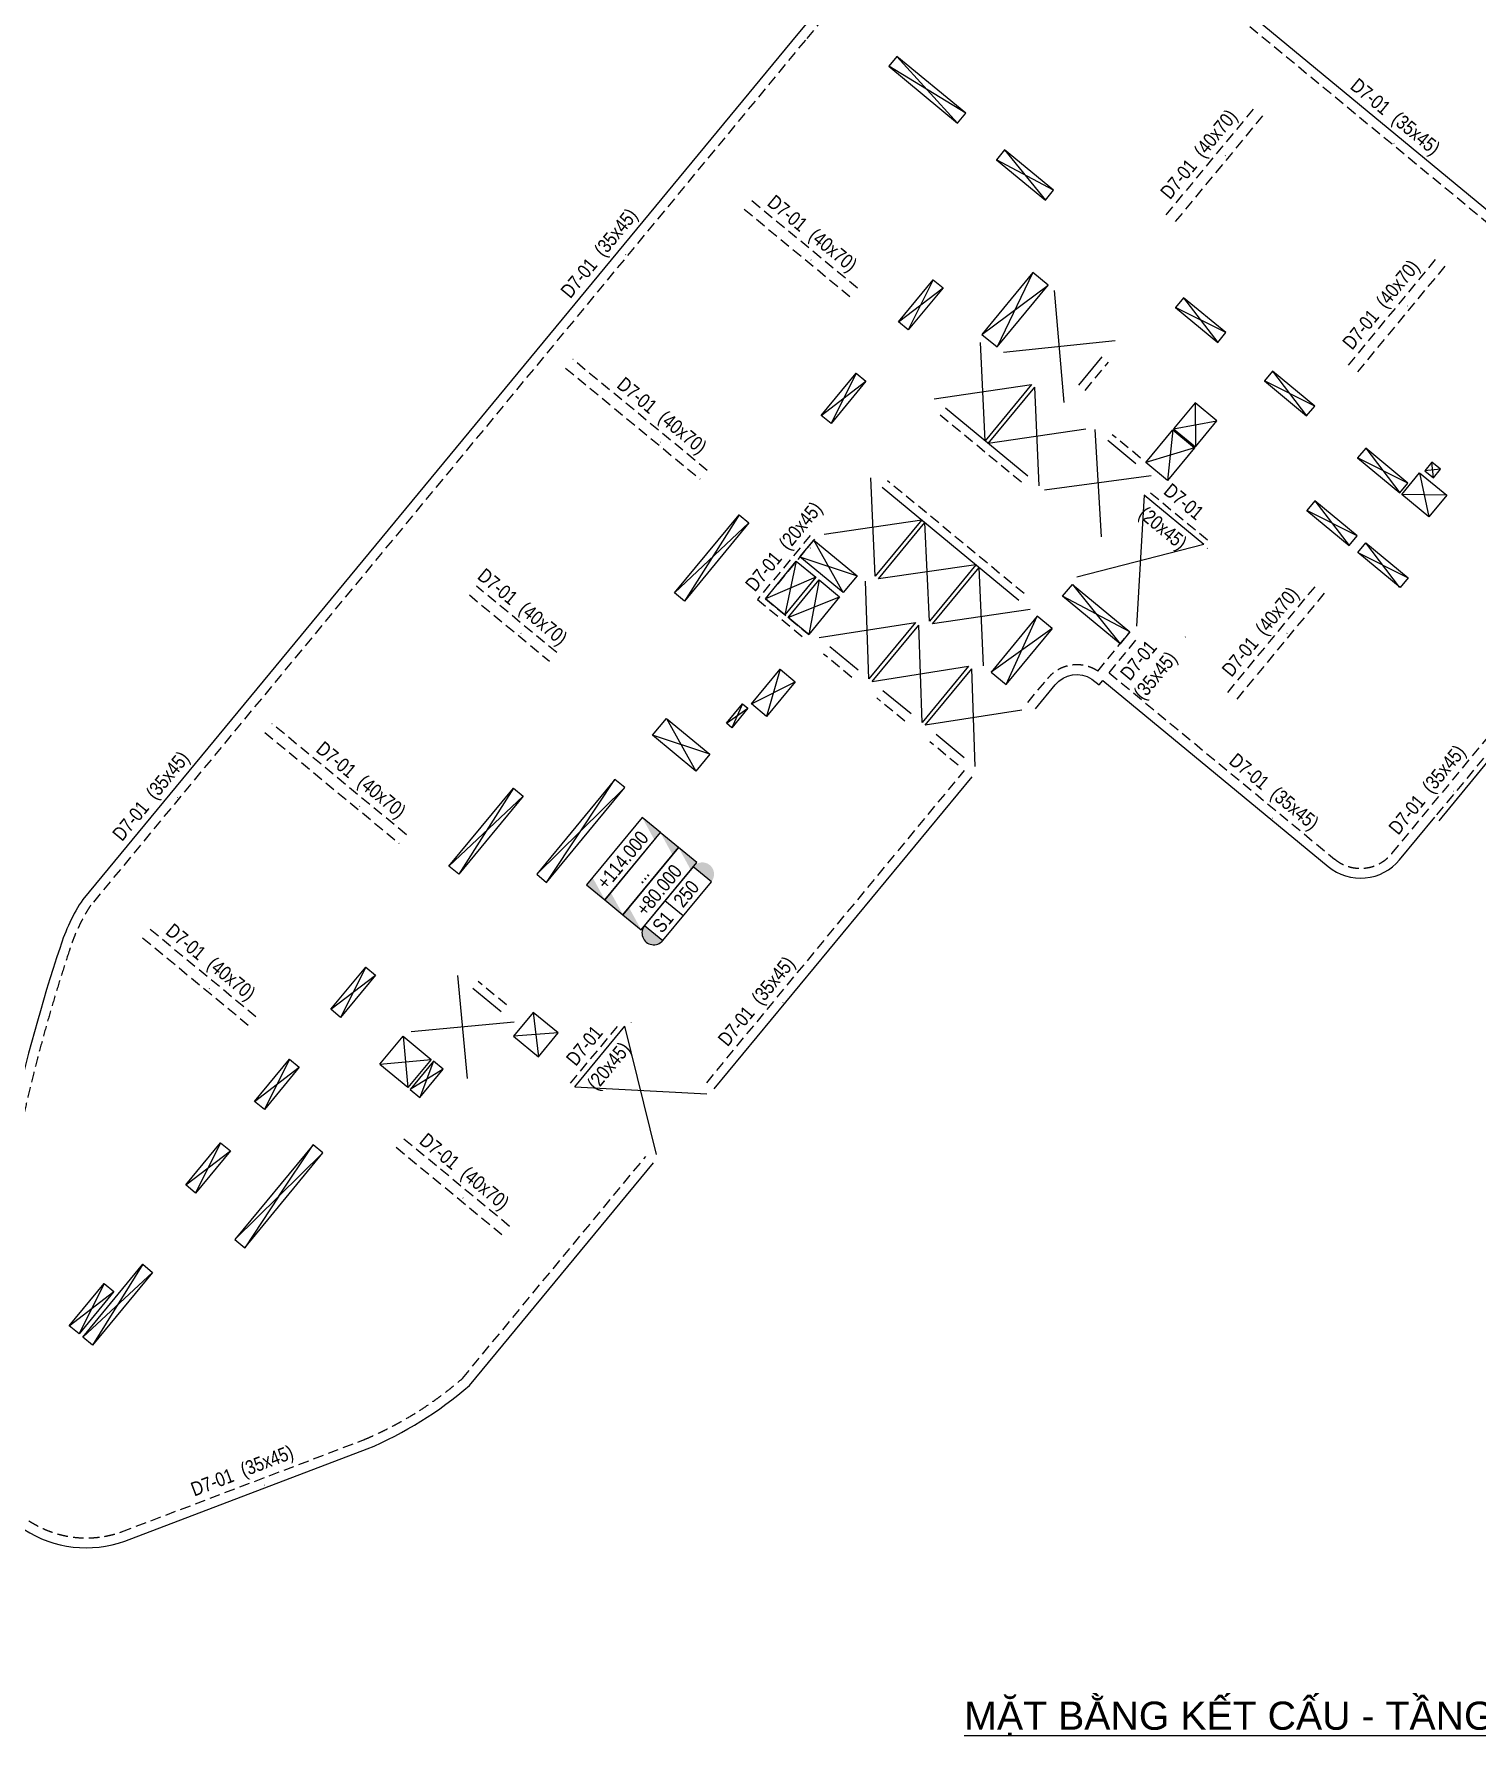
# Model space of a CAD drawing. Header units: millimetres. Extents: x 5400 to 3023951, y -127214 to 225084.
# Drawn here: x 2215315 to 2266627, y 8033 to 68551 of the extents above; entities that cross this region are included whole.
import ezdxf
from ezdxf.enums import TextEntityAlignment as Align

# ---------------------------------------------------------------- set-up
doc = ezdxf.new("R2010")
doc.units = ezdxf.units.MM
doc.header["$LTSCALE"] = 100
doc.linetypes.add('HIDDEN', pattern=[0.375, 0.25, -0.125])
for name, color, linetype in [('ccu11-Manh', 8, 'Continuous'), ('ccu11-Thay', 7, 'Continuous'), ('ccu12-Chidan', 9, 'Continuous'), ('ccu12-Khuat', 9, 'HIDDEN'), ('ccu12-Lomo', 2, 'Continuous'), ('ccu12-Text', 31, 'Continuous'), ('ccu12-Thay', 7, 'Continuous')]:
    doc.layers.add(name, color=color, linetype=linetype)
doc.layers.add('ccu12-Tencaukien', color=9, linetype='Continuous', lineweight=15)
doc.layers.add('KC-Tencaukien', color=9, linetype='Continuous', lineweight=15)
doc.styles.add('Arial', font='arial.ttf', dxfattribs={"width": 0.7})
doc.styles.add('Arial Narrow', font='ARIALN.TTF')

# ---------------------------------------------------------------- blocks, each defined once
blk = doc.blocks.new('*U4')
at = {"layer": 'ccu12-Tencaukien', "color": 8, "ltscale": 10000}
blk.add_line((361, -155), (354, -155), dxfattribs=at)
at = {"layer": 'ccu12-Text', "color": 2, "style": 'Arial Narrow', "width": 0.8}
blk.add_attdef('SH', text='', height=300, dxfattribs=at).set_placement((276, 6), align=Align.BOTTOM_RIGHT)
at = {"layer": 'ccu12-Text', "color": 31, "style": 'Arial Narrow', "width": 0.8}
for tag, p in [('(', (508, -75)), ('KT', (633, -75)), (')', (963, -75))]:
    blk.add_attdef(tag, text='', height=250, dxfattribs=at).set_placement(p, align=Align.BOTTOM_LEFT)
blk = doc.blocks.new('ccu11-cmb-flat-8')
at = {"layer": 'ccu12-Chidan', "color": 7}
blk.add_lwpolyline([(0, 0), (1550, 0), (1550, 419), (0, 419)], close=True, dxfattribs=at)
at = {"layer": 'ccu12-Chidan'}
for points in [[(0, 0), (166, 419), (0, 419)], [(1550, 419), (1383, 0), (1550, 0)]]:
    blk.add_solid(points, dxfattribs=at)
at = {"layer": 'ccu12-Chidan', "color": 31, "style": 'Arial Narrow', "width": 0.8}
blk.add_attdef('+100.00', text='', height=250, dxfattribs=at).set_placement((745, 206), align=Align.MIDDLE_CENTER)
blk = doc.blocks.new('ccu11-chieudaysan-flat-2')
at = {"layer": 'ccu12-Chidan'}
for points in [[(-569, 0), (-569, 419, 1)], [(788, 419), (788, 0, 1)]]:
    blk.add_hatch(color=8, dxfattribs=at).paths.add_polyline_path(points)
at = {"layer": 'ccu12-Chidan', "color": 7}
blk.add_line((0, 0), (0, 419), dxfattribs=at)
blk.add_lwpolyline([(-569, 0), (788, 0), (788, 419), (-569, 419)], close=True, dxfattribs=at)
blk.add_arc((-569, 209), 209, 90, 270.0001, dxfattribs=at)
at = {"layer": 'ccu12-Chidan', "color": 31, "style": 'Arial Narrow', "width": 0.7}
for tag, p in [('S00', (-488, 209)), ('200', (100, 209))]:
    blk.add_attdef(tag, text='', height=250, dxfattribs=at).set_placement(p, align=Align.MIDDLE_LEFT)
blk = doc.blocks.new('*U15')
at = {"layer": 'ccu12-Tencaukien', "color": 8, "ltscale": 10000}
blk.add_line((361, -155), (354, -155), dxfattribs=at)
at = {"layer": 'ccu12-Text', "color": 2, "style": 'Arial Narrow', "width": 0.8}
blk.add_attdef('SH', text='', height=300, dxfattribs=at).set_placement((276, 6), align=Align.BOTTOM_RIGHT)
at = {"layer": 'ccu12-Text', "color": 31, "style": 'Arial Narrow', "width": 0.8}
for tag, p in [('(', (508, -75)), ('KT', (633, -75)), (')', (963, -75))]:
    blk.add_attdef(tag, text='', height=250, dxfattribs=at).set_placement(p, align=Align.BOTTOM_LEFT)
blk = doc.blocks.new('Lomo T21')
at = {"layer": 'ccu11-Manh', "ltscale": 5}
for p, q in [((22512, 56429, 0), (24675, 54060, 0)), ((24961, 54407, 0), (22225, 56082, 0)), ((28081, 51669, 0), (26058, 52755)), ((26345, 53102), (27794, 51322)), ((23809, 48490, 0), (22914, 46701, 0)), ((27350, 48744), (26075, 46101)), ((22567, 46987, 0), (24156, 48204, 0)), ((25535, 46546), (27890, 48298)), ((32706, 47848, 0), (33923, 46259, 0)), ((34210, 46606, 0), (32419, 47501, 0)), ((19825, 43664), (21413, 44881)), ((21066, 45168), (20172, 43378)), ((37371, 43996, 0), (35581, 44890, 0)), ((35867, 45237, 0), (37084, 43649, 0)), ((33120, 44109), (33127, 42547)), ((32324, 43145), (32140, 41352)), ((32356, 43183), (33891, 43472)), ((33095, 42508), (31369, 41988)), ((39185, 42500, 0), (40402, 40911, 0)), ((40689, 41258, 0), (38898, 42153, 0)), ((41102, 41627, 0), (41429, 40060)), ((42066, 40831, 0), (40466, 40856, 0)), ((16902, 40126, 0), (14957, 37064, 0)), ((14610, 37350, 0), (17249, 39840, 0)), ((20606, 37361), (19556, 39227)), ((38909, 38783, 0), (40696, 37891, 0)), ((40391, 37559, 0), (39195, 39130, 0)), ((18938, 38479), (18531, 36573)), ((19065, 38633), (21096, 37955)), ((19632, 37906), (17837, 37146)), ((19748, 37811), (19378, 35874)), ((18647, 36478), (20479, 37207)), ((14319, 32887), (15366, 31017)), ((15860, 31614, 0), (13826, 32289)), ((8878, 30409, 0), (6932, 27347, 0)), ((6585, 27633, 0), (9225, 30123, 0)), ((2382, 22546, 0), (3970, 23762, 0)), ((3623, 24049, 0), (2729, 22259, 0)), ((9580, 22436), (9767, 20855)), ((4951, 21590), (5127, 19761)), ((10467, 21704), (8880, 21588)), ((917, 20772), (22, 18982)), ((4125, 20589), (5954, 20762)), ((6031, 20698), (5550, 19410)), ((-325, 19269), (1264, 20485)), ((6378, 20412), (5204, 19697)), ((-1535, 17803, 0), (-2429, 16013, 0)), ((540, 15895), (1758, 17723)), ((-2776, 16300, 0), (-1188, 17517, 0)), ((2105, 17436), (540, 15895)), ((-4304, 13477, 0), (-6091, 10606, 0)), ((-5676, 12792, 0), (-6570, 11002, 0)), ((-6438, 10892, 0), (-3957, 13191, 0)), ((-6917, 11289, 0), (-5329, 12505, 0))]:
    blk.add_line(p, q, dxfattribs=at)
at = {"layer": 'ccu11-Manh'}
for p, q in [((41596, 41440, 0), (41542, 42003, 0)), ((41850, 41749, 0), (41287, 41695, 0)), ((37380, 40630, 0), (38600, 39038, 0)), ((38887, 39385, 0), (37093, 40283, 0))]:
    blk.add_line(p, q, dxfattribs=at)
at = {"layer": 'ccu11-Manh', "ltscale": 0.5}
for p, q in [((28756, 37655, 0), (30458, 35546, 0)), ((30803, 35965, 0), (28409, 37235, 0)), ((26399, 34097, 0), (27506, 36527, 0)), ((28040, 36087, 0), (25864, 34538, 0)), ((17023, 33409, 0), (16640, 32558, 0)), ((16450, 32716, 0), (17213, 33253, 0))]:
    blk.add_line(p, q, dxfattribs=at)
at = {"layer": 'ccu11-Manh'}
for points in [[(18361, 34639), (17882, 32960)], [(17345, 33404), (18900, 34193)]]:
    blk.add_lwpolyline(points, dxfattribs=at)
at = {"layer": 'ccu11-Manh', "ltscale": 5, "elevation": 0}
for points in [[(12835, 30429), (11270, 28888), (12488, 30715)], [(10052, 27060), (11270, 28887), (9705, 27346)], [(-1024, 14354), (540, 15895), (-677, 14068)]]:
    blk.add_lwpolyline(points, dxfattribs=at)
at = {"layer": 'ccu12-Lomo', "ltscale": 0.5, "elevation": 0}
for points in [[(22512, 56429), (22225, 56082), (24675, 54060), (24961, 54407), (22512, 56429)], [(26345, 53102), (26058, 52755), (27794, 51322), (28080, 51669), (26345, 53102)], [(22914, 46701), (22567, 46987), (23809, 48490), (24156, 48204), (22914, 46701)], [(27350, 48744), (25535, 46546), (26075, 46101), (27890, 48298), (27350, 48744)], [(32706, 47848), (32419, 47501), (33923, 46259), (34210, 46606), (32706, 47848)], [(20172, 43378), (19825, 43664), (21066, 45168), (21413, 44881), (20172, 43378)], [(35867, 45237), (35581, 44890), (37084, 43649), (37371, 43996), (35867, 45237)], [(39185, 42500), (38898, 42153), (40402, 40911), (40689, 41258), (39185, 42500)], [(37093, 40283), (38600, 39038), (38887, 39385), (37380, 40630), (37093, 40283)], [(14957, 37064), (14610, 37350), (16902, 40126), (17249, 39840), (14957, 37064)], [(40696, 37891), (40409, 37544), (38909, 38783), (39195, 39130), (40696, 37891)], [(6932, 27347), (6585, 27633), (8878, 30409), (9225, 30123), (6932, 27347)], [(12835, 30429), (12488, 30716), (9705, 27347), (10052, 27060), (12835, 30429)], [(2729, 22259), (2382, 22546), (3623, 24049), (3970, 23762), (2729, 22259)], [(4125, 20589), (4951, 21590), (5954, 20762), (5127, 19761), (4124, 20588)], [(22, 18982), (-325, 19269), (917, 20772), (1264, 20485), (22, 18982)], [(5204, 19697), (5550, 19410), (6378, 20411), (6031, 20699), (5203, 19698)], [(-2429, 16013), (-2776, 16300), (-1535, 17803), (-1188, 17517), (-2429, 16013)], [(-677, 14068), (2105, 17436), (1758, 17723), (-1024, 14354), (-677, 14068)], [(-6091, 10606), (-6438, 10892), (-4304, 13477), (-3957, 13191), (-6091, 10606)], [(-6570, 11002), (-6917, 11289), (-5676, 12792), (-5329, 12505), (-6570, 11002)]]:
    blk.add_lwpolyline(points, dxfattribs=at)
for points in [[(32356, 43183), (33127, 42547), (33891, 43472), (33120, 44109)], [(32324, 43145), (33095, 42508), (32140, 41352), (31369, 41988)], [(41102, 41627), (42066, 40831), (41429, 40060), (40465, 40856)], [(19556, 39227), (21096, 37955), (20606, 37361), (19065, 38633)], [(18938, 38479), (19632, 37906), (18531, 36573), (17837, 37146)], [(19748, 37811), (20479, 37207), (19378, 35874), (18647, 36478)], [(14319, 32887), (15860, 31614), (15366, 31017), (13826, 32289)], [(8880, 21588), (9767, 20855), (10467, 21704), (9580, 22436)]]:
    blk.add_lwpolyline(points, close=True, dxfattribs=at)
at = {"layer": 'ccu12-Lomo', "elevation": 0}
for points in [[(41596, 41440), (41850, 41749), (41542, 42003), (41287, 41695), (41596, 41440)], [(28409, 37235), (28756, 37655), (30803, 35965), (30458, 35546), (28409, 37235)], [(28040, 36087), (27506, 36527), (25864, 34538), (26399, 34097), (28042, 36085)], [(17023, 33409), (17213, 33253), (16640, 32558), (16450, 32716), (17023, 33409)]]:
    blk.add_lwpolyline(points, dxfattribs=at)
at = {"layer": 'ccu12-Lomo'}
blk.add_lwpolyline([(18361, 34639), (18900, 34193), (17882, 32960), (17342, 33406), (18361, 34639)], dxfattribs=at)
blk = doc.blocks.new('*U54')
at = {"layer": 'ccu12-Tencaukien', "color": 8, "ltscale": 10000}
blk.add_line((361, -155), (354, -155), dxfattribs=at)
at = {"layer": 'ccu12-Text', "color": 2, "style": 'Arial Narrow', "width": 0.8}
blk.add_attdef('SH', text='', height=300, dxfattribs=at).set_placement((276, 6), align=Align.BOTTOM_RIGHT)
at = {"layer": 'ccu12-Text', "color": 31, "style": 'Arial Narrow', "width": 0.8}
for tag, p in [('(', (508, -75)), ('KT', (633, -75)), (')', (963, -75))]:
    blk.add_attdef(tag, text='', height=250, dxfattribs=at).set_placement(p, align=Align.BOTTOM_LEFT)
blk = doc.blocks.new('*U189')
at = {"layer": 'ccu12-Tencaukien', "color": 8, "ltscale": 10000}
blk.add_line((361, -155), (354, -155), dxfattribs=at)
at = {"layer": 'ccu12-Text', "color": 2, "style": 'Arial Narrow', "width": 0.8}
blk.add_attdef('SH', text='', height=300, dxfattribs=at).set_placement((276, 6), align=Align.BOTTOM_RIGHT)
at = {"layer": 'ccu12-Text', "color": 31, "style": 'Arial Narrow', "width": 0.8}
for tag, p in [('(', (508, -75)), ('KT', (633, -75)), (')', (963, -75))]:
    blk.add_attdef(tag, text='', height=250, dxfattribs=at).set_placement(p, align=Align.BOTTOM_LEFT)
blk = doc.blocks.new('*U190')
at = {"layer": 'ccu12-Tencaukien', "color": 8, "ltscale": 10000}
blk.add_line((361, -155), (354, -155), dxfattribs=at)
at = {"layer": 'ccu12-Text', "color": 2, "style": 'Arial Narrow', "width": 0.8}
blk.add_attdef('SH', text='', height=300, dxfattribs=at).set_placement((276, 6), align=Align.BOTTOM_RIGHT)
at = {"layer": 'ccu12-Text', "color": 31, "style": 'Arial Narrow', "width": 0.8}
for tag, p in [('(', (508, -75)), ('KT', (633, -75)), (')', (963, -75))]:
    blk.add_attdef(tag, text='', height=250, dxfattribs=at).set_placement(p, align=Align.BOTTOM_LEFT)
blk = doc.blocks.new('*U191')
at = {"layer": 'ccu12-Tencaukien', "color": 8, "ltscale": 10000}
blk.add_line((361, -155), (354, -155), dxfattribs=at)
at = {"layer": 'ccu12-Text', "color": 2, "style": 'Arial Narrow', "width": 0.8}
blk.add_attdef('SH', text='', height=300, dxfattribs=at).set_placement((276, 6), align=Align.BOTTOM_RIGHT)
at = {"layer": 'ccu12-Text', "color": 31, "style": 'Arial Narrow', "width": 0.8}
for tag, p in [('(', (508, -75)), ('KT', (633, -75)), (')', (963, -75))]:
    blk.add_attdef(tag, text='', height=250, dxfattribs=at).set_placement(p, align=Align.BOTTOM_LEFT)
blk = doc.blocks.new('*U192')
at = {"layer": 'ccu12-Tencaukien', "color": 8, "ltscale": 10000}
blk.add_line((361, -155), (354, -155), dxfattribs=at)
at = {"layer": 'ccu12-Text', "color": 2, "style": 'Arial Narrow', "width": 0.8}
blk.add_attdef('SH', text='', height=300, dxfattribs=at).set_placement((276, 6), align=Align.BOTTOM_RIGHT)
at = {"layer": 'ccu12-Text', "color": 31, "style": 'Arial Narrow', "width": 0.8}
for tag, p in [('(', (508, -75)), ('KT', (633, -75)), (')', (963, -75))]:
    blk.add_attdef(tag, text='', height=250, dxfattribs=at).set_placement(p, align=Align.BOTTOM_LEFT)
blk = doc.blocks.new('*U181')
at = {"layer": 'ccu12-Tencaukien', "color": 8, "ltscale": 10000}
blk.add_line((361, -155), (354, -155), dxfattribs=at)
at = {"layer": 'ccu12-Text', "color": 2, "style": 'Arial Narrow', "width": 0.8}
blk.add_attdef('SH', text='', height=300, dxfattribs=at).set_placement((276, 6), align=Align.BOTTOM_RIGHT)
at = {"layer": 'ccu12-Text', "color": 31, "style": 'Arial Narrow', "width": 0.8}
for tag, p in [('(', (508, -75)), ('KT', (633, -75)), (')', (963, -75))]:
    blk.add_attdef(tag, text='', height=250, dxfattribs=at).set_placement(p, align=Align.BOTTOM_LEFT)
blk = doc.blocks.new('*U182')
at = {"layer": 'ccu12-Tencaukien', "color": 8, "ltscale": 10000}
blk.add_line((361, -155), (354, -155), dxfattribs=at)
at = {"layer": 'ccu12-Text', "color": 2, "style": 'Arial Narrow', "width": 0.8}
blk.add_attdef('SH', text='', height=300, dxfattribs=at).set_placement((276, 6), align=Align.BOTTOM_RIGHT)
at = {"layer": 'ccu12-Text', "color": 31, "style": 'Arial Narrow', "width": 0.8}
for tag, p in [('(', (508, -75)), ('KT', (633, -75)), (')', (963, -75))]:
    blk.add_attdef(tag, text='', height=250, dxfattribs=at).set_placement(p, align=Align.BOTTOM_LEFT)
blk = doc.blocks.new('*U183')
at = {"layer": 'ccu12-Tencaukien', "color": 8, "ltscale": 10000}
blk.add_line((361, -155), (354, -155), dxfattribs=at)
at = {"layer": 'ccu12-Text', "color": 2, "style": 'Arial Narrow', "width": 0.8}
blk.add_attdef('SH', text='', height=300, dxfattribs=at).set_placement((276, 6), align=Align.BOTTOM_RIGHT)
at = {"layer": 'ccu12-Text', "color": 31, "style": 'Arial Narrow', "width": 0.8}
for tag, p in [('(', (508, -75)), ('KT', (633, -75)), (')', (963, -75))]:
    blk.add_attdef(tag, text='', height=250, dxfattribs=at).set_placement(p, align=Align.BOTTOM_LEFT)
blk = doc.blocks.new('*U184')
at = {"layer": 'ccu12-Tencaukien', "color": 8, "ltscale": 10000}
blk.add_line((361, -155), (354, -155), dxfattribs=at)
at = {"layer": 'ccu12-Text', "color": 2, "style": 'Arial Narrow', "width": 0.8}
blk.add_attdef('SH', text='', height=300, dxfattribs=at).set_placement((276, 6), align=Align.BOTTOM_RIGHT)
at = {"layer": 'ccu12-Text', "color": 31, "style": 'Arial Narrow', "width": 0.8}
for tag, p in [('(', (508, -75)), ('KT', (633, -75)), (')', (963, -75))]:
    blk.add_attdef(tag, text='', height=250, dxfattribs=at).set_placement(p, align=Align.BOTTOM_LEFT)
blk = doc.blocks.new('*U185')
at = {"layer": 'ccu12-Tencaukien', "color": 8, "ltscale": 10000}
blk.add_line((361, -155), (354, -155), dxfattribs=at)
at = {"layer": 'ccu12-Text', "color": 2, "style": 'Arial Narrow', "width": 0.8}
blk.add_attdef('SH', text='', height=300, dxfattribs=at).set_placement((276, 6), align=Align.BOTTOM_RIGHT)
at = {"layer": 'ccu12-Text', "color": 31, "style": 'Arial Narrow', "width": 0.8}
for tag, p in [('(', (508, -75)), ('KT', (633, -75)), (')', (963, -75))]:
    blk.add_attdef(tag, text='', height=250, dxfattribs=at).set_placement(p, align=Align.BOTTOM_LEFT)

msp = doc.modelspace()

# ---------------------------------------------------------------- linework, layer by layer
at = {"layer": 'ccu11-Manh', "ltscale": 0.5}
for p, q in [((2251950.5, 55453, 0), (2251606.3, 59433.4, 0)), ((2249134.9, 54081.9, 0), (2248977, 57584.4, 0)), ((2249791.6, 57235.9, 0), (2253765.3, 57650.5, 0)), ((2247321.4, 55579.6, 0), (2250790.5, 56086.7, 0)), ((2251061, 52491.3, 0), (2250906.2, 55991.2, 0)), ((2252716.6, 54496.1, 0), (2249250.6, 53986.4, 0)), ((2253036.7, 54491.1, 0), (2253258.5, 50676.5, 0)), ((2245225.5, 49269.5, 0), (2245067.6, 52772)), ((2255041.4, 52835.5, 0), (2251253.8, 52332.1, 0)), ((2254798.1, 52148.3, 0), (2254517.8, 47490.1, 0)), ((2243412, 50767.3), (2246881.1, 51274.3)), ((2247153.2, 47677.6, 0), (2246996.8, 51178.8)), ((2256918.5, 50397.2, 0), (2252397.4, 49241.2, 0)), ((2248808.8, 49682.4), (2245341.2, 49174)), ((2245003.3, 45627.2), (2244885.4, 49096.5)), ((2249079.2, 46087), (2248924.4, 49586.8)), ((2250734.8, 48091.8), (2247268.8, 47582.1)), ((2243229.8, 47091.7), (2246658.8, 47631.9, 0)), ((2246892.3, 44067.1), (2246774.5, 47536.4, 0)), ((2245118.9, 45531.7, 0), (2248547.9, 46071.9, 0)), ((2248781.4, 42507), (2248663.6, 45976.3, 0)), ((2250437, 44511.8), (2247008, 43971.6, 0)), ((2230732.5, 31409.2), (2230383.4, 35069.5)), ((2232388.1, 33414), (2228727.8, 33064.8)), ((2237453.7, 28711.8), (2236329.8, 33271.4)), ((2234546.8, 31112.4), (2239236.6, 30870.8))]:
    msp.add_line(p, q, dxfattribs=at)
at = {"layer": 'ccu11-Thay', "ltscale": 0.5}
for p, q in [((2253287.7, 57072.2, 0), (2252459.9, 56069.8, 0)), ((2253499.3, 54109, 0), (2254501.7, 53281.2, 0)), ((2243615.4, 46773.4), (2244617.7, 45945.6, 0)), ((2252936.4, 45615.6), (2253192.2, 45413.9, 0)), ((2253192.2, 45413.9, 0), (2253319.6, 45568.1, 0)), ((2245504.4, 45213.3, 0), (2246506.8, 44385.5)), ((2247393.5, 43653.2, 0), (2248395.9, 42825.4)), ((2230923.1, 34623.8), (2231925.5, 33796))]:
    msp.add_line(p, q, dxfattribs=at)
at = {"layer": 'ccu11-Thay'}
for p, q in [((2250790.5, 56086.7, 0), (2249134.9, 54081.9, 0)), ((2249250.6, 53986.4, 0), (2250906.2, 55991.2, 0)), ((2246881.1, 51274.3), (2245225.5, 49269.5, 0)), ((2245341.2, 49174), (2246996.8, 51178.8)), ((2248808.8, 49682.4), (2247153.2, 47677.6, 0)), ((2247268.8, 47582.1), (2248924.4, 49586.8)), ((2246658.8, 47631.9, 0), (2245003.3, 45627.2)), ((2245118.9, 45531.7, 0), (2246774.5, 47536.4, 0)), ((2248547.9, 46071.9, 0), (2246892.3, 44067.1)), ((2247008, 43971.6, 0), (2248663.6, 45976.3, 0))]:
    msp.add_line(p, q, dxfattribs=at)
at = {"layer": 'ccu11-Thay', "ltscale": 0.5, "extrusion": (-9.92109e-09, 8.1449e-09, 1)}
msp.add_line((2256918.4, 50397, 0), (2254798, 52148.1, 0), dxfattribs=at)
at = {"layer": 'ccu12-Khuat', "ltscale": 15}
for p, q in [((2255576.4, 62120.6), (2258696.6, 65898.8)), ((2259005, 65644.1), (2255884.8, 61865.9)), ((2244602.3, 59511.1, 0), (2240824.1, 62631.3, 0)), ((2240569.4, 62322.9, 0), (2244347.6, 59202.7, 0)), ((2262053.3, 56771.8), (2265173.4, 60550)), ((2265481.8, 60295.3), (2262361.7, 56517.1)), ((2239253.5, 53034.3, 0), (2234472.9, 56982.2, 0)), ((2234218.2, 56673.8, 0), (2238998.8, 52725.8, 0)), ((2252691.2, 55878.8, 0), (2253519, 56881.1, 0)), ((2247535.1, 55014, 0), (2250465.1, 52594.3, 0)), ((2254660.9, 53474, 0), (2253658.5, 54301.8, 0)), ((2250521, 48657.4), (2245663.4, 52669)), ((2230797, 48605, 0), (2233649.9, 46249, 0)), ((2233904.6, 46557.4, 0), (2231051.7, 48913.4, 0)), ((2257764.4, 45139.7), (2260884.6, 48917.9)), ((2261193, 48663.2), (2258072.8, 44885)), ((2253140.2, 45900.5, 0), (2254288.2, 47290.7, 0)), ((2253542.5, 45838, 0), (2254558.1, 47067.8, 0)), ((2244394.9, 45675.7, 0), (2243392.5, 46503.5)), ((2246283.9, 44115.6), (2245281.6, 44943.4, 0)), ((2223520.5, 43720.1, 0), (2228301.1, 39772.1, 0)), ((2228555.8, 40080.5, 0), (2223775.2, 44028.5, 0)), ((2248173, 42555.5), (2247170.7, 43383.3, 0)), ((2219174, 36415.4, 0), (2222952.2, 33295.2, 0)), ((2223206.9, 33603.7, 0), (2219428.8, 36723.8, 0)), ((2232116.5, 34027.3), (2231114.1, 34855.1)), ((2234392.6, 31239.8), (2236175.5, 33398.8)), ((2232228.3, 26153.5), (2228450.1, 29273.6, 0)), ((2228195.4, 28965.2, 0), (2231973.6, 25845.1, 0))]:
    msp.add_line(p, q, dxfattribs=at)
at = {"layer": 'ccu12-Khuat', "ltscale": 15, "extrusion": (-9.92109e-09, 8.1449e-09, 1)}
msp.add_line((2257045.8, 50551.2, 0), (2254925.4, 52302.3, 0), dxfattribs=at)
at = {"layer": 'ccu12-Khuat', "ltscale": 15, "elevation": 0}
for points in [[(2269368.4, 54864.5, 0.3333055), (2267943.9, 61051.2), (2253648.2, 72857.1, 0.2787148), (2248997.4, 73898.7, 0.0632946), (2246855.8, 72746.6, 0.0533248), (2245189.4, 71280.1), (2242744.5, 68333.1), (2217334.6, 37573.1)], [(2250657.4, 44783.7), (2251358.3, 45632.7, -0.3828951), (2253140.2, 45900.5, -0.3828951)], [(2253542.5, 45838), (2261560.6, 39216.2, 0.4148671), (2263605.5, 39413.6), (2268741.5, 45632.7), (2269011.4, 45409.8), (2265127.1, 40706.4)], [(2217334.6, 37573.1, 0.0707215), (2216571.7, 35963.7, 0.0503327), (2213861.6, 23797.3, 0.0220421), (2213459.5, 18482, 0.4909488), (2218422.1, 15288.2), (2227035.7, 18561.8, 0.07918), (2230548.8, 20743.4), (2237069.9, 28639.7)]]:
    msp.add_lwpolyline(points, format="xyb", dxfattribs=at)
for points in [[(2242919.2, 50720.3), (2241040.8, 48445.6), (2242737.1, 47044.7)], [(2243073.4, 50592.9), (2241322.3, 48472.5), (2242864.4, 47199)], [(2239234.9, 31261.3), (2248402.7, 42365.9)]]:
    msp.add_lwpolyline(points, dxfattribs=at)
at = {"layer": 'ccu12-Thay', "ltscale": 0.5}
for p, q in [((2250656.2, 52825.6, 0), (2247726.2, 55245.3, 0)), ((2245472.4, 52437.7), (2250330, 48426.1)), ((2234546.8, 31112.4), (2236329.8, 33271.4))]:
    msp.add_line(p, q, dxfattribs=at)
at = {"layer": 'ccu12-Thay', "ltscale": 0.5, "elevation": 0}
for points in [[(2269838, 55095.5, 0.3137277), (2268168.2, 61319.9), (2253880.9, 73118.9, 0.2784217), (2248878.9, 74228.1, 0.0634641), (2246653.2, 73032, 0.0535105), (2244925.5, 71510.3), (2242474.9, 68556.3), (2217053, 37781.8)], [(2250927.3, 44560.8), (2251628.2, 45409.9, -0.379005), (2252936.4, 45615.6, -0.379005)], [(2253319.6, 45568.1), (2261337.8, 38946.4, 0.4148001), (2263875.6, 39191), (2265127.1, 40706.4)], [(2217053, 37781.8, 0.0713114), (2216238.5, 36070.7, 0.05032), (2213514.1, 23838.7, 0.022125), (2213109, 18472.9, 0.4928533), (2218542.8, 14959.7), (2227165.6, 18236.7, 0.0798424), (2230800.2, 20498.1), (2237339.8, 28416.8)]]:
    msp.add_lwpolyline(points, format="xyb", dxfattribs=at)
for points in [[(2265281.3, 40579.1), (2267573.7, 43354.9)], [(2239504.8, 31038.4), (2248672.6, 42143)]]:
    msp.add_lwpolyline(points, dxfattribs=at)

# ---------------------------------------------------------------- block references
at = {"layer": 'ccu12-Lomo'}
msp.add_blockref('Lomo T21', (2223485.1, 11326.3), dxfattribs=at)
at = {"layer": 'ccu12-Tencaukien'}
ref = msp.add_blockref('*U4', (2263354.6, 65295.2), dxfattribs=dict(at, xscale=1.815893337873054, yscale=1.815893337873054, zscale=1.815893337873054, rotation=320.4488798636559))
ref.add_attrib('KT', '(35x45)', dxfattribs={"color": 31, "height": 500, "rotation": 320.44888, "style": 'Arial Narrow'}).set_placement((2263463.1, 65332.2, 0), align=Align.BOTTOM_LEFT)
ref.add_attrib('SH', 'D7-01', dxfattribs={"color": 2, "height": 500, "rotation": 320.44888, "style": 'Arial Narrow'}).set_placement((2263192.2, 65526.3, 0), align=Align.BOTTOM_RIGHT)
ref = msp.add_blockref('*U191', (2257051.4, 63904.5), dxfattribs=dict(at, xscale=1.815893337873054, yscale=1.815893337873054, zscale=1.815893337873054, rotation=50.44092590918682))
ref.add_attrib('KT', '(40x70)', dxfattribs={"color": 31, "height": 500, "rotation": 50.440926, "style": 'Arial Narrow'}).set_placement((2257014.4, 64013, 0), align=Align.BOTTOM_LEFT)
ref.add_attrib('SH', 'D7-01', dxfattribs={"color": 2, "height": 500, "rotation": 50.440926, "style": 'Arial Narrow'}).set_placement((2256820.3, 63742.2, 0), align=Align.BOTTOM_RIGHT)
ref = msp.add_blockref('*U185', (2242621.5, 61146.9, 0), dxfattribs=dict(at, xscale=1.815893337873054, yscale=1.815893337873054, zscale=1.815893337873054, rotation=320.4488798636559))
ref.add_attrib('KT', '(40x70)', dxfattribs={"color": 31, "height": 500, "rotation": 320.44888, "style": 'Arial Narrow'}).set_placement((2242730, 61184, 0), align=Align.BOTTOM_LEFT)
ref.add_attrib('SH', 'D7-01', dxfattribs={"color": 2, "height": 500, "rotation": 320.44888, "style": 'Arial Narrow'}).set_placement((2242459.1, 61378, 0), align=Align.BOTTOM_RIGHT)
ref = msp.add_blockref('*U4', (2235725.8, 60386.2), dxfattribs=dict(at, xscale=1.815893337873054, yscale=1.815893337873054, zscale=1.815893337873054, rotation=50.44092590918682))
ref.add_attrib('KT', '(35x45)', dxfattribs={"color": 31, "height": 500, "rotation": 50.440926, "style": 'Arial Narrow'}).set_placement((2235688.8, 60494.7, 0), align=Align.BOTTOM_LEFT)
ref.add_attrib('SH', 'D7-01', dxfattribs={"color": 2, "height": 500, "rotation": 50.440926, "style": 'Arial Narrow'}).set_placement((2235494.7, 60223.8, 0), align=Align.BOTTOM_RIGHT)
ref = msp.add_blockref('*U189', (2263528.3, 58555.7), dxfattribs=dict(at, xscale=1.815893337873054, yscale=1.815893337873054, zscale=1.815893337873054, rotation=50.44092590918682))
ref.add_attrib('KT', '(40x70)', dxfattribs={"color": 31, "height": 500, "rotation": 50.440926, "style": 'Arial Narrow'}).set_placement((2263491.2, 58664.2, 0), align=Align.BOTTOM_LEFT)
ref.add_attrib('SH', 'D7-01', dxfattribs={"color": 2, "height": 500, "rotation": 50.440926, "style": 'Arial Narrow'}).set_placement((2263297.1, 58393.3, 0), align=Align.BOTTOM_RIGHT)
ref = msp.add_blockref('*U184', (2237272.7, 54670.1, 0), dxfattribs=dict(at, xscale=1.815893337873054, yscale=1.815893337873054, zscale=1.815893337873054, rotation=320.4488798636559))
ref.add_attrib('KT', '(40x70)', dxfattribs={"color": 31, "height": 500, "rotation": 320.44888, "style": 'Arial Narrow'}).set_placement((2237381.2, 54707.1, 0), align=Align.BOTTOM_LEFT)
ref.add_attrib('SH', 'D7-01', dxfattribs={"color": 2, "height": 500, "rotation": 320.44888, "style": 'Arial Narrow'}).set_placement((2237110.3, 54901.2, 0), align=Align.BOTTOM_RIGHT)
ref = msp.add_blockref('*U4', (2256713.9, 50890.1), dxfattribs=dict(at, xscale=1.815893337873054, yscale=1.815893337873054, zscale=1.815893337873054, rotation=320.4488798636559))
ref.add_attrib('KT', '(20x45)', dxfattribs={"color": 31, "height": 500, "rotation": 320.44888, "style": 'Arial Narrow'}).set_placement((2254461.8, 51298.6, 0), align=Align.BOTTOM_LEFT)
ref.add_attrib('SH', 'D7-01', dxfattribs={"color": 2, "height": 500, "rotation": 320.44888, "style": 'Arial Narrow'}).set_placement((2256551.5, 51121.2, 0), align=Align.BOTTOM_RIGHT)
ref = msp.add_blockref('*U15', (2242290.4, 49956.7), dxfattribs=dict(at, xscale=1.815893337873054, yscale=1.815893337873054, zscale=1.815893337873054, rotation=50.44092590918682))
ref.add_attrib('KT', '(20x45)', dxfattribs={"color": 31, "height": 500, "rotation": 50.440926, "style": 'Arial Narrow'}).set_placement((2242253.4, 50065.2, 0), align=Align.BOTTOM_LEFT)
ref.add_attrib('SH', 'D7-01', dxfattribs={"color": 2, "height": 500, "rotation": 50.440926, "style": 'Arial Narrow'}).set_placement((2242059.3, 49794.3, 0), align=Align.BOTTOM_RIGHT)
ref = msp.add_blockref('*U183', (2232314.9, 47870.3, 0), dxfattribs=dict(at, xscale=1.815893337873054, yscale=1.815893337873054, zscale=1.815893337873054, rotation=320.4488798636559))
ref.add_attrib('KT', '(40x70)', dxfattribs={"color": 31, "height": 500, "rotation": 320.44888, "style": 'Arial Narrow'}).set_placement((2232423.4, 47907.3, 0), align=Align.BOTTOM_LEFT)
ref.add_attrib('SH', 'D7-01', dxfattribs={"color": 2, "height": 500, "rotation": 320.44888, "style": 'Arial Narrow'}).set_placement((2232152.5, 48101.4, 0), align=Align.BOTTOM_RIGHT)
ref = msp.add_blockref('*U190', (2259239.4, 46923.6), dxfattribs=dict(at, xscale=1.815893337873054, yscale=1.815893337873054, zscale=1.815893337873054, rotation=50.44092590918682))
ref.add_attrib('KT', '(40x70)', dxfattribs={"color": 31, "height": 500, "rotation": 50.440926, "style": 'Arial Narrow'}).set_placement((2259202.4, 47032.1, 0), align=Align.BOTTOM_LEFT)
ref.add_attrib('SH', 'D7-01', dxfattribs={"color": 2, "height": 500, "rotation": 50.440926, "style": 'Arial Narrow'}).set_placement((2259008.3, 46761.2, 0), align=Align.BOTTOM_RIGHT)
ref = msp.add_blockref('*U4', (2255626.2, 46790.9), dxfattribs=dict(at, xscale=1.815893337873054, yscale=1.815893337873054, zscale=1.815893337873054, rotation=50.44092590918682))
ref.add_attrib('KT', '(35x45)', dxfattribs={"color": 31, "height": 500, "rotation": 50.440926, "style": 'Arial Narrow'}).set_placement((2254872.7, 44739.4), align=Align.BOTTOM_LEFT)
ref.add_attrib('SH', 'D7-01', dxfattribs={"color": 2, "height": 500, "rotation": 50.440926, "style": 'Arial Narrow'}).set_placement((2255395.1, 46628.6, 0), align=Align.BOTTOM_RIGHT)
ref = msp.add_blockref('*U4', (2219785.5, 41084.2, 0), dxfattribs=dict(at, xscale=1.815893337873054, yscale=1.815893337873054, zscale=1.815893337873054, rotation=50.44092590918682))
ref.add_attrib('KT', '(35x45)', dxfattribs={"color": 31, "height": 500, "rotation": 50.440926, "style": 'Arial Narrow'}).set_placement((2219748.5, 41192.7, 0), align=Align.BOTTOM_LEFT)
ref.add_attrib('SH', 'D7-01', dxfattribs={"color": 2, "height": 500, "rotation": 50.440926, "style": 'Arial Narrow'}).set_placement((2219554.4, 40921.8, 0), align=Align.BOTTOM_RIGHT)
ref = msp.add_blockref('*U182', (2226575, 41716.3, 0), dxfattribs=dict(at, xscale=1.815893337873054, yscale=1.815893337873054, zscale=1.815893337873054, rotation=320.4488798636559))
ref.add_attrib('KT', '(40x70)', dxfattribs={"color": 31, "height": 500, "rotation": 320.44888, "style": 'Arial Narrow'}).set_placement((2226683.5, 41753.4, 0), align=Align.BOTTOM_LEFT)
ref.add_attrib('SH', 'D7-01', dxfattribs={"color": 2, "height": 500, "rotation": 320.44888, "style": 'Arial Narrow'}).set_placement((2226412.6, 41947.4, 0), align=Align.BOTTOM_RIGHT)
ref = msp.add_blockref('*U4', (2259040.3, 41297.6), dxfattribs=dict(at, xscale=1.815893337873054, yscale=1.815893337873054, zscale=1.815893337873054, rotation=320.4488798636559))
ref.add_attrib('KT', '(35x45)', dxfattribs={"color": 31, "height": 500, "rotation": 320.44888, "style": 'Arial Narrow'}).set_placement((2259148.8, 41334.6, 0), align=Align.BOTTOM_LEFT)
ref.add_attrib('SH', 'D7-01', dxfattribs={"color": 2, "height": 500, "rotation": 320.44888, "style": 'Arial Narrow'}).set_placement((2258877.9, 41528.7, 0), align=Align.BOTTOM_RIGHT)
ref = msp.add_blockref('*U4', (2265168.9, 41306.7), dxfattribs=dict(at, xscale=1.815893337873054, yscale=1.815893337873054, zscale=1.815893337873054, rotation=50.44092590918682))
ref.add_attrib('KT', '(35x45)', dxfattribs={"color": 31, "height": 500, "rotation": 50.440926, "style": 'Arial Narrow'}).set_placement((2265131.9, 41415.2, 0), align=Align.BOTTOM_LEFT)
ref.add_attrib('SH', 'D7-01', dxfattribs={"color": 2, "height": 500, "rotation": 50.440926, "style": 'Arial Narrow'}).set_placement((2264937.8, 41144.3, 0), align=Align.BOTTOM_RIGHT)
ref = msp.add_blockref('*U181', (2221226.2, 35239.4, 0), dxfattribs=dict(at, xscale=1.815893337873054, yscale=1.815893337873054, zscale=1.815893337873054, rotation=320.4488798636559))
ref.add_attrib('KT', '(40x70)', dxfattribs={"color": 31, "height": 500, "rotation": 320.44888, "style": 'Arial Narrow'}).set_placement((2221334.7, 35276.5, 0), align=Align.BOTTOM_LEFT)
ref.add_attrib('SH', 'D7-01', dxfattribs={"color": 2, "height": 500, "rotation": 320.44888, "style": 'Arial Narrow'}).set_placement((2221063.8, 35470.5, 0), align=Align.BOTTOM_RIGHT)
ref = msp.add_blockref('*U4', (2241319.8, 33786.9), dxfattribs=dict(at, xscale=1.815893337873054, yscale=1.815893337873054, zscale=1.815893337873054, rotation=50.44092590918682))
ref.add_attrib('KT', '(35x45)', dxfattribs={"color": 31, "height": 500, "rotation": 50.440926, "style": 'Arial Narrow'}).set_placement((2241282.8, 33895.4, 0), align=Align.BOTTOM_LEFT)
ref.add_attrib('SH', 'D7-01', dxfattribs={"color": 2, "height": 500, "rotation": 50.440926, "style": 'Arial Narrow'}).set_placement((2241088.7, 33624.5, 0), align=Align.BOTTOM_RIGHT)
ref = msp.add_blockref('*U54', (2235919.4, 33088.9), dxfattribs=dict(at, xscale=1.815893337873054, yscale=1.815893337873054, zscale=1.815893337873054, rotation=50.44092590918682))
ref.add_attrib('KT', '(20x45)', dxfattribs={"color": 31, "height": 500, "rotation": 50.440926, "style": 'Arial Narrow'}).set_placement((2235435.6, 30853.7, 0), align=Align.BOTTOM_LEFT)
ref.add_attrib('SH', 'D7-01', dxfattribs={"color": 2, "height": 500, "rotation": 50.440926, "style": 'Arial Narrow'}).set_placement((2235688.3, 32926.5, 0), align=Align.BOTTOM_RIGHT)
ref = msp.add_blockref('*U192', (2230247.5, 27789.3), dxfattribs=dict(at, xscale=1.815893337873054, yscale=1.815893337873054, zscale=1.815893337873054, rotation=320.4488798636559))
ref.add_attrib('KT', '(40x70)', dxfattribs={"color": 31, "height": 500, "rotation": 320.44888, "style": 'Arial Narrow'}).set_placement((2230356, 27826.3, 0), align=Align.BOTTOM_LEFT)
ref.add_attrib('SH', 'D7-01', dxfattribs={"color": 2, "height": 500, "rotation": 320.44888, "style": 'Arial Narrow'}).set_placement((2230085.1, 28020.4, 0), align=Align.BOTTOM_RIGHT)
ref = msp.add_blockref('*U4', (2222805.9, 16984.5, 0), dxfattribs=dict(at, xscale=1.815893337873054, yscale=1.815893337873054, zscale=1.815893337873054, rotation=20.80877027959538))
ref.add_attrib('KT', '(35x45)', dxfattribs={"color": 31, "height": 500, "rotation": 20.80877, "style": 'Arial Narrow'}).set_placement((2222827.4, 17097.1), align=Align.BOTTOM_LEFT)
ref.add_attrib('SH', 'D7-01', dxfattribs={"color": 2, "height": 500, "rotation": 20.80877, "style": 'Arial Narrow'}).set_placement((2222524.7, 16957.6), align=Align.BOTTOM_RIGHT)
at = {"layer": 'KC-Tencaukien'}
ref = msp.add_blockref('ccu11-cmb-flat-8', (2235612.9, 37769), dxfattribs=dict(at, xscale=1.999999999999999, yscale=1.999999999999999, zscale=1.999999999999999, rotation=50.44882673785607))
ref.add_attrib('+100.00', '+114.000', dxfattribs={"layer": 'ccu12-Chidan', "color": 31, "height": 500, "rotation": 50.448827, "style": 'Arial Narrow'}).set_placement((2236244.8, 39179.9), align=Align.MIDDLE_CENTER)
ref = msp.add_blockref('ccu11-cmb-flat-8', (2236258.9, 37235.5), dxfattribs=dict(at, xscale=1.999999999999999, yscale=1.999999999999999, zscale=1.999999999999999, rotation=50.44882673785607))
ref.add_attrib('+100.00', '...', dxfattribs={"layer": 'ccu12-Chidan', "color": 31, "height": 500, "rotation": 50.448827, "style": 'Arial Narrow'}).set_placement((2236890.9, 38646.4), align=Align.MIDDLE_CENTER)
ref = msp.add_blockref('ccu11-cmb-flat-8', (2236905, 36701.9), dxfattribs=dict(at, xscale=1.999999999999999, yscale=1.999999999999999, zscale=1.999999999999999, rotation=50.44882673785607))
ref.add_attrib('+100.00', '+80.000', dxfattribs={"layer": 'ccu12-Chidan', "color": 31, "height": 500, "rotation": 50.448827, "style": 'Arial Narrow'}).set_placement((2237537, 38112.8), align=Align.MIDDLE_CENTER)
ref = msp.add_blockref('ccu11-chieudaysan-flat-2', (2238398.5, 37194.4), dxfattribs=dict(at, xscale=1.999999999999999, yscale=1.999999999999999, zscale=1.999999999999999, rotation=50.44882673785607))
ref.add_attrib('S00', 'S1', dxfattribs={"layer": 'ccu12-Chidan', "color": 31, "height": 500, "rotation": 50.448827, "style": 'Arial Narrow'}).set_placement((2237454, 36708.7), align=Align.MIDDLE_LEFT)
ref.add_attrib('200', '250', dxfattribs={"layer": 'ccu12-Chidan', "color": 31, "height": 500, "rotation": 50.448827, "style": 'Arial Narrow'}).set_placement((2238202.8, 37615.4), align=Align.MIDDLE_LEFT)

# ---------------------------------------------------------------- texts
at = {"layer": 'ccu12-Text', "color": 31, "style": 'Arial'}
msp.add_text('%%UMẶT BẰNG KẾT CẤU - TẦNG 22-25, 27-32', height=1000, dxfattribs=at).set_placement((2261977.9, 8253.3), align=Align.CENTER)

doc.saveas('drawing.dxf')
